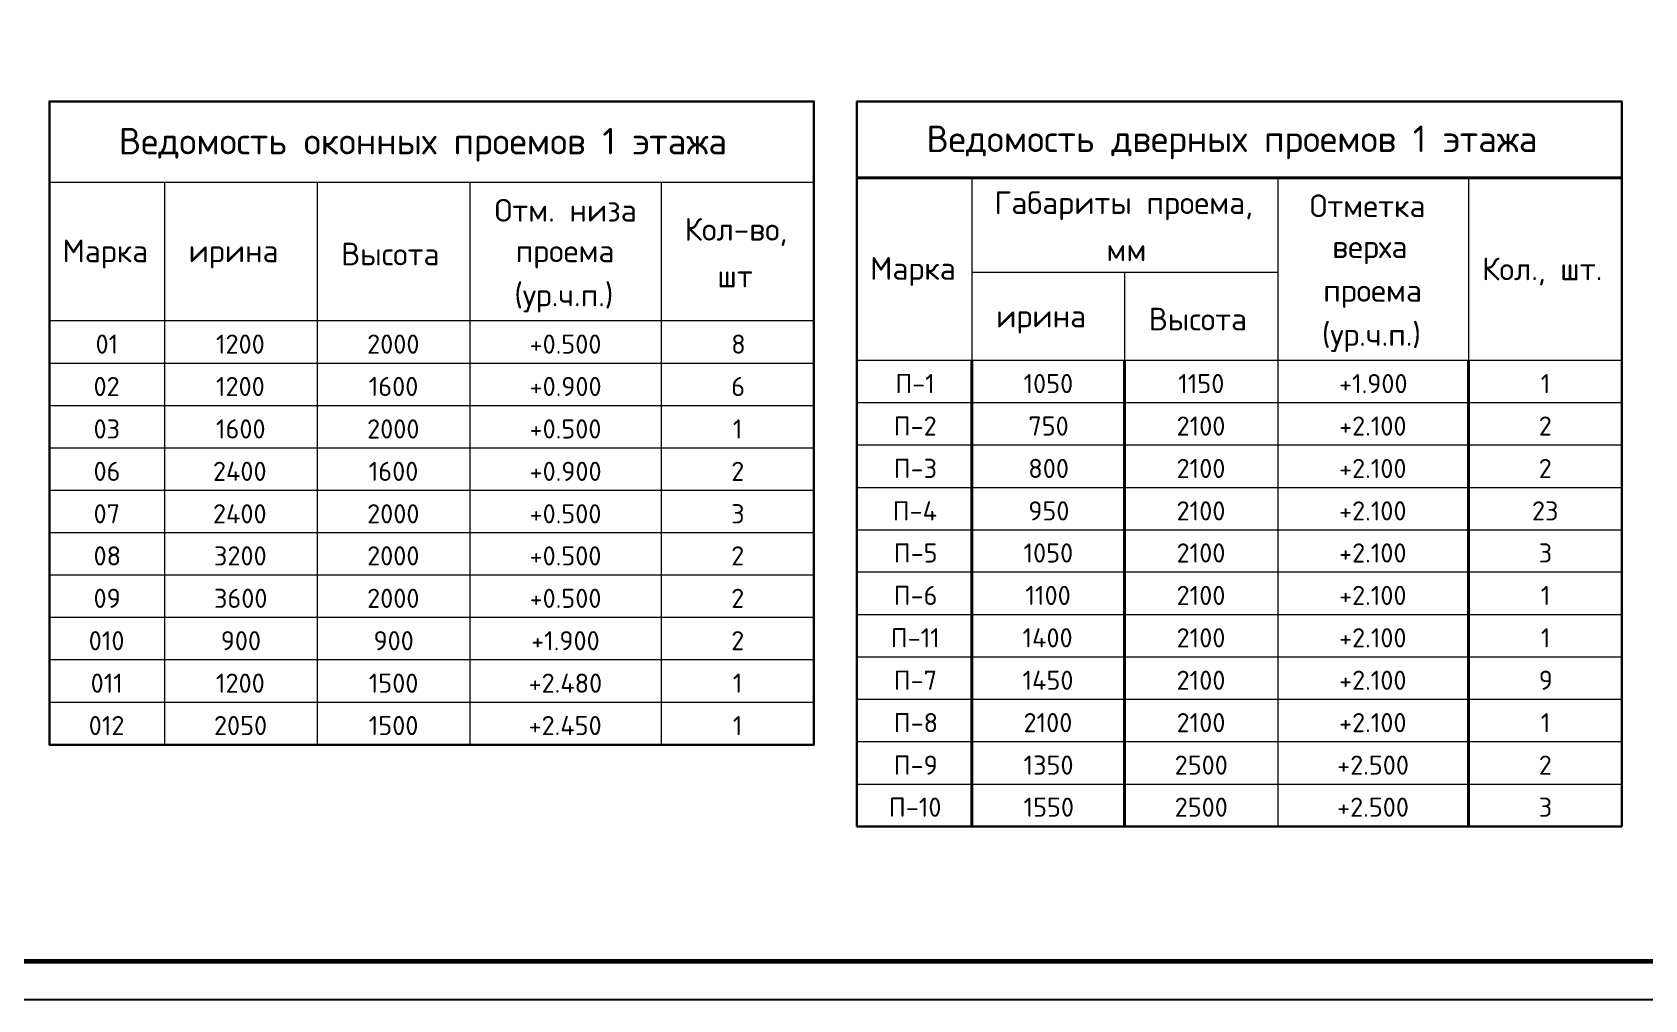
# Model space of a CAD drawing. Header units: millimetres. Extents: x -84737 to 172119, y -43083 to 59399.
# Drawn here: x 43743 to 64833, y -43083 to -30437 of the extents above; entities that cross this region are included whole.
import ezdxf

# ---------------------------------------------------------------- set-up
doc = ezdxf.new("R2010")
doc.units = ezdxf.units.MM
for name, color, linetype in [('PDF _Линии', 7, 'Continuous'), ('PDF _Основные надписи', 7, 'Continuous'), ('PDF _Текст', 7, 'Continuous')]:
    doc.layers.add(name, color=color, linetype=linetype)
doc.styles.add('PDF ISOCPEUR', font='isocpeur.ttf')

msp = doc.modelspace()

# ---------------------------------------------------------------- linework, layer by layer
at = {"layer": 'PDF _Линии', "lineweight": 30}
for points in [[(43968, -32398), (43968, -31340), (53967, -31340), (53967, -32398), (53967, -39751), (43968, -39751)], [(54530, -32339), (54530, -31340), (64533, -31340), (64533, -32339), (64533, -40818), (54530, -40818)]]:
    msp.add_lwpolyline(points, close=True, dxfattribs=at)
at = {"layer": 'PDF _Линии', "lineweight": 9}
for points in [[(43968, -32398), (53967, -32398)], [(45471, -32398), (45471, -34210), (45471, -34765), (45471, -35319), (45471, -35874), (45471, -36428), (45471, -36979), (45471, -37533), (45471, -38088), (45471, -38642), (45471, -39197), (45471, -39751)], [(47469, -32398), (47469, -34210), (47469, -34765), (47469, -35319), (47469, -35874), (47469, -36428), (47469, -36979), (47469, -37533), (47469, -38088), (47469, -38642), (47469, -39197), (47469, -39751)], [(49467, -32398), (49467, -34210), (49467, -34765), (49467, -35319), (49467, -35874), (49467, -36428), (49467, -36979), (49467, -37533), (49467, -38088), (49467, -38642), (49467, -39197), (49467, -39751)], [(51969, -32398), (51969, -34210), (51969, -34765), (51969, -35319), (51969, -35874), (51969, -36428), (51969, -36979), (51969, -37533), (51969, -38088), (51969, -38642), (51969, -39197), (51969, -39751)], [(56032, -32339), (56032, -33579), (56032, -34727)], [(60033, -32339), (60033, -33579), (60033, -34727), (60033, -35281), (60033, -35836), (60033, -36390), (60033, -36945), (60033, -37495), (60033, -38050), (60033, -38604), (60033, -39159), (60033, -39713), (60033, -40268), (60033, -40818)], [(62530, -32339), (62530, -33579), (62530, -34727)], [(60033, -33579), (58030, -33579), (56032, -33579)], [(58030, -33579), (58030, -34727)], [(53967, -34210), (51969, -34210), (49467, -34210), (47469, -34210), (45471, -34210), (43968, -34210)], [(53967, -34765), (51969, -34765), (49467, -34765), (47469, -34765), (45471, -34765), (43968, -34765)], [(64533, -34727), (62530, -34727), (60033, -34727), (58030, -34727), (56032, -34727), (54530, -34727)], [(53967, -35319), (51969, -35319), (49467, -35319), (47469, -35319), (45471, -35319), (43968, -35319)], [(64533, -35281), (62530, -35281), (60033, -35281), (58030, -35281), (56032, -35281), (54530, -35281)], [(64533, -35836), (62530, -35836), (60033, -35836), (58030, -35836), (56032, -35836), (54530, -35836)], [(53967, -35874), (51969, -35874), (49467, -35874), (47469, -35874), (45471, -35874), (43968, -35874)], [(53967, -36428), (51969, -36428), (49467, -36428), (47469, -36428), (45471, -36428), (43968, -36428)], [(64533, -36390), (62530, -36390), (60033, -36390), (58030, -36390), (56032, -36390), (54530, -36390)], [(53967, -36979), (51969, -36979), (49467, -36979), (47469, -36979), (45471, -36979), (43968, -36979)], [(64533, -36945), (62530, -36945), (60033, -36945), (58030, -36945), (56032, -36945), (54530, -36945)], [(53967, -37533), (51969, -37533), (49467, -37533), (47469, -37533), (45471, -37533), (43968, -37533)], [(64533, -37495), (62530, -37495), (60033, -37495), (58030, -37495), (56032, -37495), (54530, -37495)], [(53967, -38088), (51969, -38088), (49467, -38088), (47469, -38088), (45471, -38088), (43968, -38088)], [(64533, -38050), (62530, -38050), (60033, -38050), (58030, -38050), (56032, -38050), (54530, -38050)], [(53967, -38642), (51969, -38642), (49467, -38642), (47469, -38642), (45471, -38642), (43968, -38642)], [(64533, -38604), (62530, -38604), (60033, -38604), (58030, -38604), (56032, -38604), (54530, -38604)], [(53967, -39197), (51969, -39197), (49467, -39197), (47469, -39197), (45471, -39197), (43968, -39197)], [(64533, -39159), (62530, -39159), (60033, -39159), (58030, -39159), (56032, -39159), (54530, -39159)], [(64533, -39713), (62530, -39713), (60033, -39713), (58030, -39713), (56032, -39713), (54530, -39713)], [(64533, -40268), (62530, -40268), (60033, -40268), (58030, -40268), (56032, -40268), (54530, -40268)]]:
    msp.add_lwpolyline(points, dxfattribs=at)
at = {"layer": 'PDF _Линии', "lineweight": 40}
for points in [[(54530, -32339), (64533, -32339)], [(56032, -34727), (56032, -35281), (56032, -35836), (56032, -36390), (56032, -36945), (56032, -37495), (56032, -38050), (56032, -38604), (56032, -39159), (56032, -39713), (56032, -40268), (56032, -40818)], [(58030, -34727), (58030, -35281), (58030, -35836), (58030, -36390), (58030, -36945), (58030, -37495), (58030, -38050), (58030, -38604), (58030, -39159), (58030, -39713), (58030, -40268), (58030, -40818)], [(62530, -34727), (62530, -35281), (62530, -35836), (62530, -36390), (62530, -36945), (62530, -37495), (62530, -38050), (62530, -38604), (62530, -39159), (62530, -39713), (62530, -40268), (62530, -40818)]]:
    msp.add_lwpolyline(points, dxfattribs=at)
at = {"layer": 'PDF _Основные надписи', "lineweight": 25}
msp.add_lwpolyline([(84132, 16309), (84132, -43083), (40, -43083), (40, 16309)], close=True, dxfattribs=at)
at = {"layer": 'PDF _Основные надписи', "lineweight": 60}
msp.add_lwpolyline([(83633, 15809), (83633, -42583), (2038, -42583), (2038, 15809)], close=True, dxfattribs=at)

# ---------------------------------------------------------------- texts
at = {"layer": 'PDF _Текст', "attachment_point": 4, "style": 'PDF ISOCPEUR'}
for s, insert, char_height in [('Ведомость оконных проемов 1 этажа', (44876, -31907), 346.32), ('Ведомость дверных проемов 1 этажа', (55438, -31877), 346.32), ('Отм. низа', (49790, -32764), 296.8), ('Габариты проема,', (56327, -32705), 296.84), ('Отметка', (60450, -32705), 296.8), ('Кол-во,', (52275, -33047), 296.8), ('Марка', (44139, -33335), 296.8), ('ирина', (45786, -33335), 296.8), ('Высота', (47784, -33335), 296.8), ('проема', (50066, -33335), 296.8), ('мм', (57791, -33280), 296.8), ('верха', (60746, -33280), 296.8), ('Марка', (54701, -33564), 296.8), ('Кол., шт.', (62706, -33564), 296.8), ('(ур.ч.п.)', (50049, -33911), 296.8), ('шт', (52703, -33623), 296.8), ('проема', (60628, -33852), 296.8), ('ирина', (56348, -34186), 296.8), ('Высота', (58346, -34186), 296.8), ('(ур.ч.п.)', (60611, -34428), 296.8), ('01', (44571, -34513), 250), ('1200', (46146, -34513), 250), ('2000', (48123, -34513), 250), ('+0.500', (50248, -34513), 250), ('8', (52885, -34513), 250), ('02', (44545, -35067), 250), ('1200', (46146, -35067), 250), ('1600', (48144, -35067), 250), ('+0.900', (50248, -35067), 250), ('6', (52885, -35067), 250), ('П-1', (55031, -35029), 250), ('1050', (56708, -35029), 250), ('1150', (58731, -35029), 250), ('+1.900', (60835, -35029), 250), ('1', (63473, -35029), 250), ('03', (44545, -35622), 250), ('1600', (46146, -35622), 250), ('2000', (48123, -35622), 250), ('+0.500', (50248, -35622), 250), ('1', (52906, -35622), 250), ('П-2', (55010, -35584), 250), ('750', (56771, -35584), 250), ('2100', (58710, -35584), 250), ('+2.100', (60835, -35584), 250), ('2', (63447, -35584), 250), ('06', (44545, -36176), 250), ('2400', (46107, -36176), 250), ('1600', (48144, -36176), 250), ('+0.900', (50248, -36176), 250), ('2', (52885, -36176), 250), ('П-3', (55010, -36138), 250), ('800', (56771, -36138), 250), ('2100', (58710, -36138), 250), ('+2.100', (60835, -36138), 250), ('2', (63447, -36138), 250), ('07', (44545, -36731), 250), ('2400', (46107, -36731), 250), ('2000', (48123, -36731), 250), ('+0.500', (50248, -36731), 250), ('3', (52885, -36731), 250), ('П-4', (54997, -36693), 250), ('950', (56771, -36693), 250), ('2100', (58710, -36693), 250), ('+2.100', (60835, -36693), 250), ('23', (63358, -36693), 250), ('П-5', (55010, -37243), 250), ('3', (63447, -37243), 250), ('08', (44545, -37281), 250), ('3200', (46120, -37281), 250), ('2000', (48123, -37281), 250), ('+0.500', (50248, -37281), 250), ('2', (52885, -37281), 250), ('1050', (56708, -37243), 250), ('2100', (58710, -37243), 250), ('+2.100', (60835, -37243), 250), ('09', (44545, -37836), 250), ('3600', (46120, -37836), 250), ('2000', (48123, -37836), 250), ('+0.500', (50248, -37836), 250), ('2', (52885, -37836), 250), ('П-6', (55010, -37798), 250), ('1100', (56733, -37798), 250), ('2100', (58710, -37798), 250), ('+2.100', (60835, -37798), 250), ('1', (63473, -37798), 250), ('010', (44482, -38390), 250), ('900', (46209, -38390), 250), ('900', (48207, -38390), 250), ('+1.900', (50269, -38390), 250), ('2', (52885, -38390), 250), ('П-11', (54972, -38352), 250), ('1400', (56695, -38352), 250), ('2100', (58710, -38352), 250), ('+2.100', (60835, -38352), 250), ('1', (63473, -38352), 250), ('П-7', (55010, -38907), 250), ('1450', (56695, -38907), 250), ('2100', (58710, -38907), 250), ('+2.100', (60835, -38907), 250), ('9', (63447, -38907), 250), ('011', (44507, -38945), 250), ('1200', (46146, -38945), 250), ('1500', (48144, -38945), 250), ('+2.480', (50235, -38945), 250), ('1', (52906, -38945), 250), ('012', (44482, -39499), 250), ('2050', (46120, -39499), 250), ('1500', (48144, -39499), 250), ('+2.450', (50235, -39499), 250), ('1', (52906, -39499), 250), ('П-8', (55010, -39461), 250), ('2100', (56708, -39461), 250), ('2100', (58710, -39461), 250), ('+2.100', (60835, -39461), 250), ('1', (63473, -39461), 250), ('П-9', (55010, -40016), 250), ('1350', (56708, -40016), 250), ('2500', (58685, -40016), 250), ('+2.500', (60810, -40016), 250), ('2', (63447, -40016), 250), ('П-10', (54947, -40566), 250), ('1550', (56708, -40566), 250), ('2500', (58685, -40566), 250), ('+2.500', (60810, -40566), 250), ('3', (63447, -40566), 250)]:
    msp.add_mtext(s, dxfattribs=dict(at, insert=insert, char_height=char_height))

doc.saveas('drawing.dxf')
